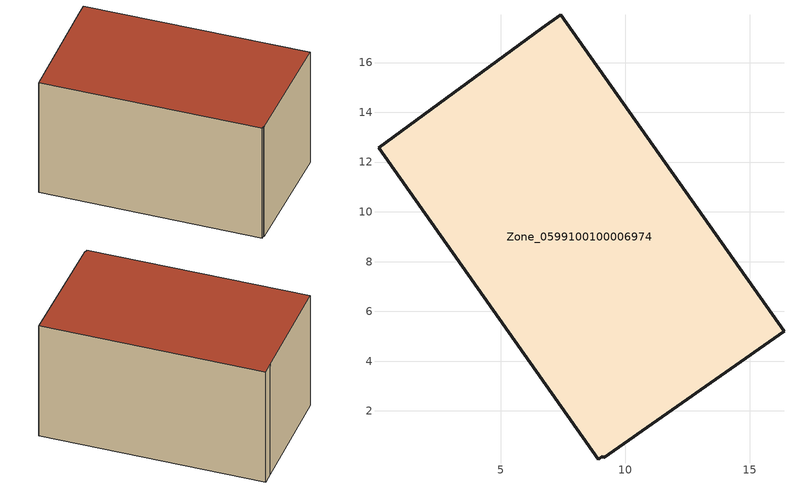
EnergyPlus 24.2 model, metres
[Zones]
Zone_0599100100006974
 floor ground (C_G): 0.08,12.58 6.64,17.39 7.41,17.93 16.38,5.21 9.12,0.12 9.09,0.17 8.92,0.05 z0
 wall outside (C_F): 0.08,12.58 8.92,0.05 9.09,0.17 9.12,0.12 16.38,5.21 7.41,17.93 6.64,17.39 0.08,12.58 z0:8.68
 roof outside (C_R): 6.64,17.39 0.08,12.58 8.92,0.05 9.09,0.17 9.12,0.12 16.38,5.21 7.41,17.93 z8.68
[BUILDING]
Pand.0599100100006974: North Axis=0; Terrain=City; Loads Convergence Tolerance Value=0.04; Temperature Convergence Tolerance Value=0.4; Solar Distribution=FullExterior; Maximum Number of Warmup Days=25; Minimum Number of Warmup Days=1
[Site:Location]
Rotterdam.The.Hague.AP_ZH_NLD Design_Conditions: Latitude=51.96; Longitude=4.45; Time Zone=1; Elevation=-4.5
[SITE:GROUNDTEMPERATURE:BUILDINGSURFACE]
18, 18, 18, 18, 18, 18, 18, 18, 18, 18, 18, 18
[MATERIAL] Thermal Absorptance=0.9; Solar Absorptance=0.7; Visible Absorptance=0.7
Name | Roughness | Thickness | Conductivity | Density | Specific Heat
G.D.2006-2014 | MediumSmooth | 0.15 | 0.06 | 540 | 1210
F.D.2006-2014 | Rough | 0.3 | 0.12 | 1920 | 840
R.D.2006-2014 | MediumRough | 0.2 | 0.08 | 1500 | 1000
[CONSTRUCTION]
C_G: G.D.2006-2014
C_F: F.D.2006-2014
C_R: R.D.2006-2014
[ZONE]
Zone_0599100100006974: Type=1; Multiplier=1; Ceiling Height=Autocalculate; Volume=Autocalculate; Floor Area=autocalculate; Part of Total Floor Area=Yes
[ZONEINFILTRATION:DESIGNFLOWRATE]
Infil_Zone_0599100100006974: Zone or ZoneList or Space or SpaceList=Zone_0599100100006974; Schedule=AlwaysOn; Design Flow Rate Calculation Method=Flow/Area; Flow Rate per Floor Area=0.0021; Constant Term Coefficient=1; Temperature Term Coefficient=0; Velocity Term Coefficient=0; Velocity Squared Term Coefficient=0
[HVACTEMPLATE:ZONE:IDEALLOADSAIRSYSTEM]
Zone_0599100100006974: Maximum Heating Supply Air Temperature=50; Minimum Cooling Supply Air Temperature=13; Maximum Heating Supply Air Humidity Ratio=0.0156; Minimum Cooling Supply Air Humidity Ratio=0.0077; Heating Limit=NoLimit; Cooling Limit=NoLimit; Dehumidification Control Type=ConstantSensibleHeatRatio; Cooling Sensible Heat Ratio=0.7; Dehumidification Setpoint=60; Humidification Control Type=None; Humidification Setpoint=30; Outdoor Air Method=None; Outdoor Air Flow Rate per Person=0.00944; Outdoor Air Flow Rate per Zone Floor Area=0; Outdoor Air Flow Rate per Zone=0; Demand Controlled Ventilation Type=None; Outdoor Air Economizer Type=NoEconomizer; Heat Recovery Type=None; Sensible Heat Recovery Effectiveness=0.7; Latent Heat Recovery Effectiveness=0.65
[ZONECONTROL:THERMOSTAT]
ThermostatControl_Zone_0599100100006974: Zone or ZoneList=Zone_0599100100006974; Control Type Schedule=DualSetpointControlType; Control 1=Thermostat_Zone_0599100100006974; Temperature Difference Between Cutout And Setpoint=0
[THERMOSTATSETPOINT:DUALSETPOINT]
Thermostat_Zone_0599100100006974: Heating Setpoint Temperature Schedule=HeatingSetpoint_Zone_0599100100006974; Cooling Setpoint Temperature Schedule=CoolingSetpoint_Zone_0599100100006974
[SCHEDULE:COMPACT]
HeatingSetpoint_Zone_0599100100006974: Through: 12/31, For: AllDays, Until: 24:00, 21
CoolingSetpoint_Zone_0599100100006974: Through: 12/31, For: AllDays, Until: 24:00, 24
DualSetpointControlType: Through: 12/31, For: AllDays, Until: 24:00, 4
AlwaysOn: Through: 12/31, For: AllDays, Until: 24:00, 1
